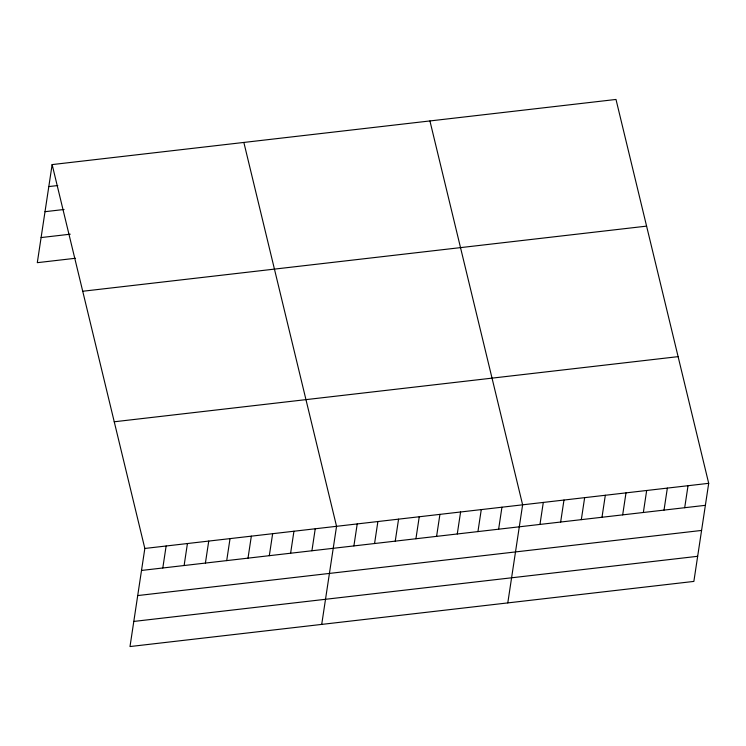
<?xml version="1.0" encoding="UTF-8"?>
<svg xmlns="http://www.w3.org/2000/svg" width="746" height="746" viewBox="0 0 746 746"><rect width="100%" height="100%" fill="white"/><g stroke="black" fill="none" stroke-linecap="round" stroke-linejoin="round"><path stroke-width="1.12" d="M52.136 164.586L144.836 548.459L130 646.549L693.864 581.414L708.7 483.324L616 99.451L52.136 164.586L37.3 262.676L75.421 258.275M162.805 567.995L166.134 545.997M184.113 565.533L187.433 543.536M205.411 563.071L208.74 541.074M226.709 560.61L230.038 538.612M248.017 558.148L251.337 536.15M269.315 555.686L272.644 533.698M290.614 553.224L293.943 531.236M311.921 550.762L315.241 528.774M321.712 624.402L336.549 526.312L243.849 142.439M353.893 545.913L357.222 523.925M374.567 543.526L377.896 521.538M395.249 541.139L398.569 519.151M415.923 538.752L419.252 516.764M436.596 536.365L439.926 514.367M457.27 533.977L460.599 511.98M477.944 531.59L481.273 509.593M498.626 529.203L501.946 507.205M507.793 602.908L522.62 504.818L429.929 120.945M539.973 524.419L543.302 502.431M560.647 522.032L563.976 500.044M581.32 519.645L584.65 497.657M601.994 517.258L605.323 495.26M622.677 514.871L625.997 492.873M643.35 512.483L646.67 490.486M664.024 510.096L667.353 488.098M684.697 507.709L688.026 485.711M48.807 186.575L57.778 185.54M45.012 211.687L64.072 209.486M41.095 237.564L70.245 234.197M82.722 291.257L646.596 226.131M114.241 421.779L678.114 356.644M144.836 548.459L708.7 483.324M141.507 570.448L705.371 505.322M137.712 595.569L701.576 530.434M133.795 621.437L697.659 556.302"/></g></svg>
